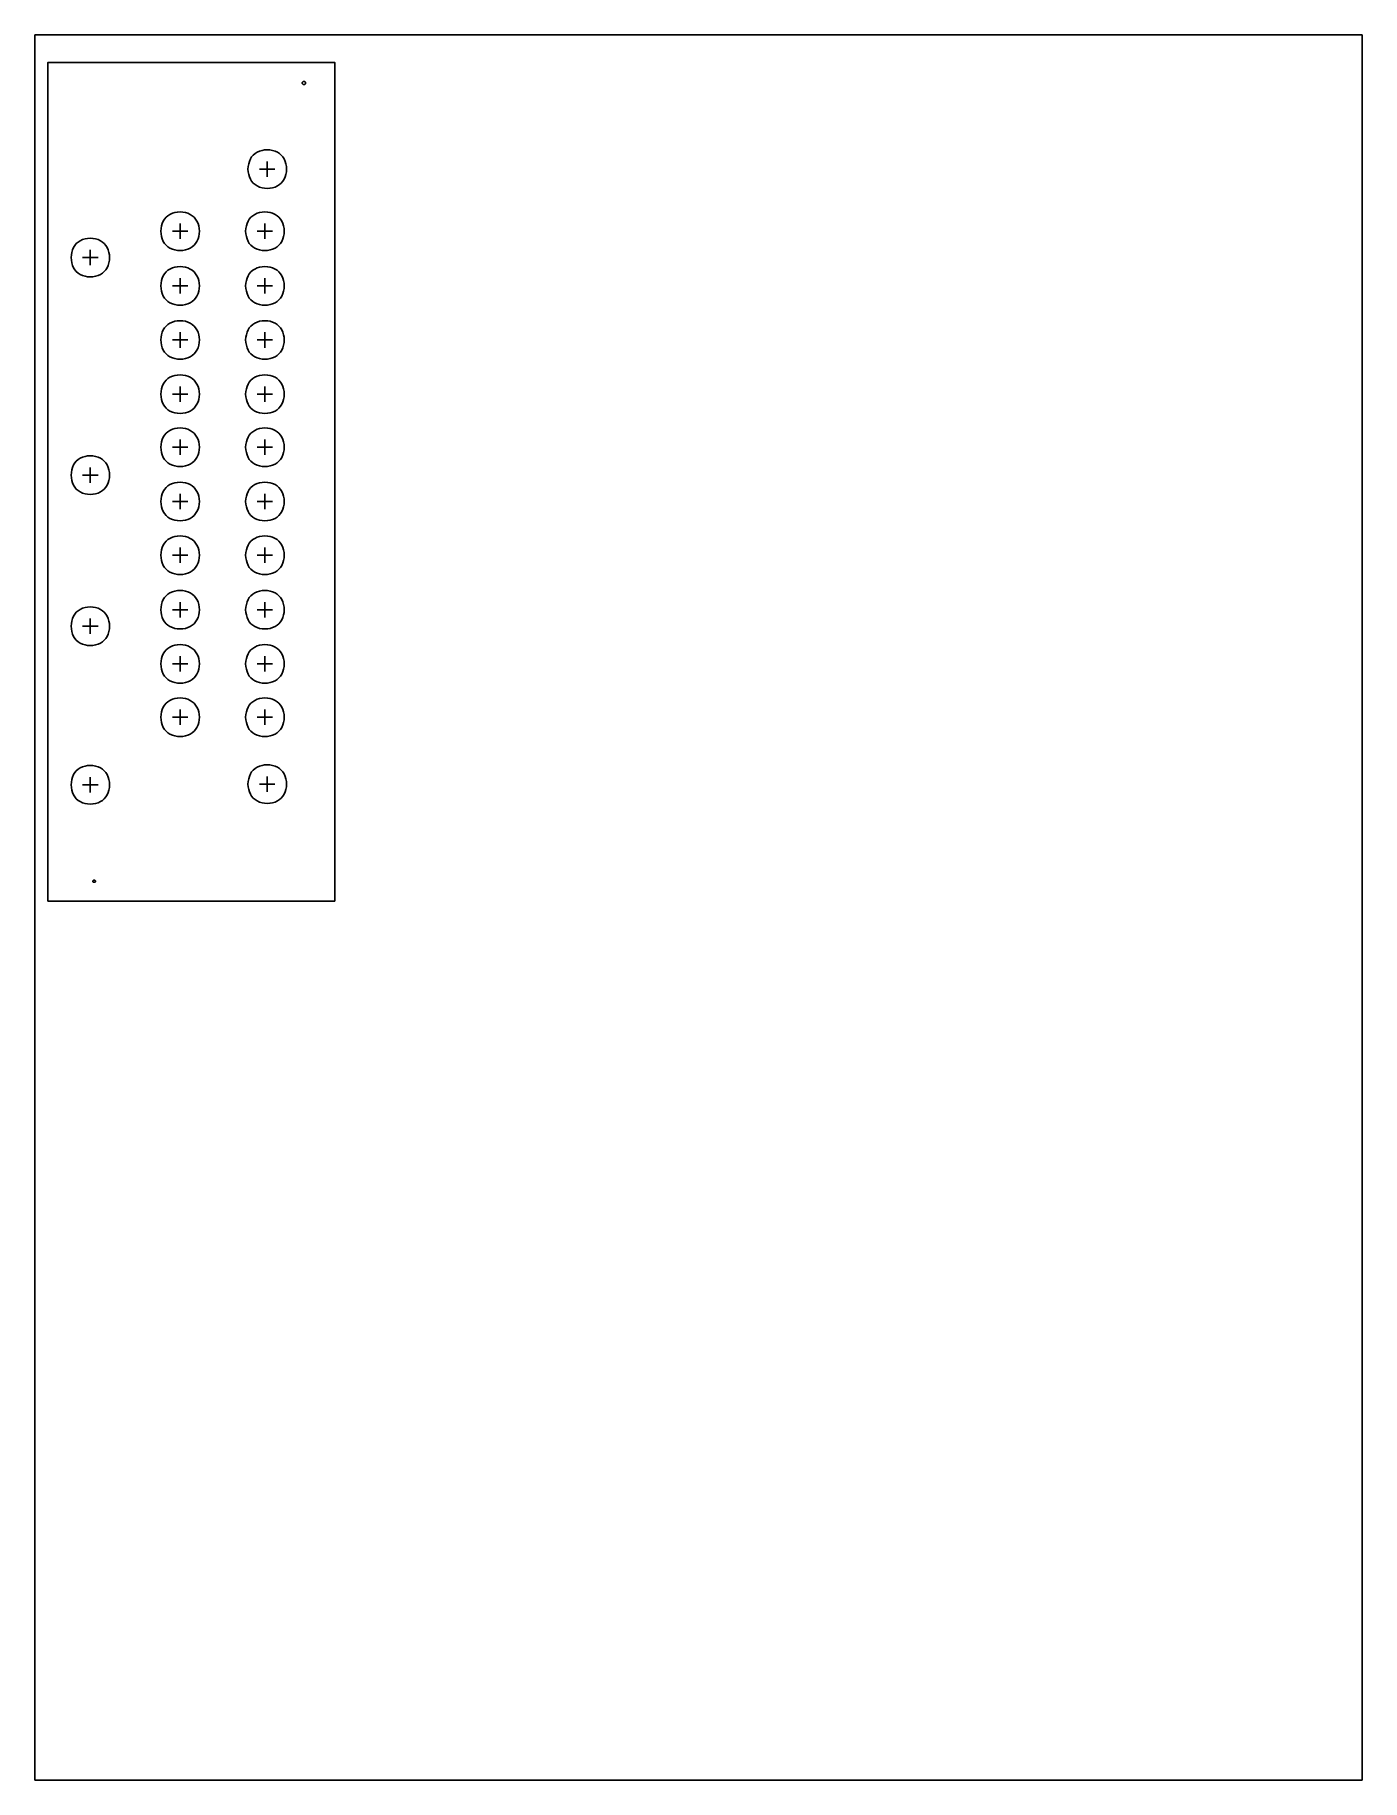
# Model space of a CAD drawing. Extents: x 2 to 205, y 6 to 273.
import ezdxf

# ---------------------------------------------------------------- set-up
doc = ezdxf.new("R2010")
doc.units = 0
doc.layers.add('text', color=7, linetype='CONTINUOUS')

msp = doc.modelspace()

# ---------------------------------------------------------------- linework, layer by layer
at = {"layer": 'text', "color": 5}
msp.add_lwpolyline([(1.835613, 273.482625), (205.044571, 273.482625), (205.044571, 6.289908), (1.835613, 6.289908), (1.835613, 273.482625)], close=True, dxfattribs=at)
at = {"layer": 'text', "color": 1}
for points in [[(19.678352, 140.878546), (3.820279, 140.878546), (3.820279, 269.281452), (47.733096, 269.281452), (47.733096, 140.878546), (3.820279, 140.878546)], [(37.411012, 251.753092), (37.411012, 254.114939)], [(36.230265, 252.933839), (38.590701, 252.933839)], [(22.888891, 243.423915), (25.249327, 243.423915)], [(24.069638, 242.243168), (24.069638, 244.605015)], [(35.871113, 243.423915), (38.231549, 243.423915)], [(37.05186, 242.243168), (37.05186, 244.605015)], [(10.317678, 238.206425), (10.317678, 240.568272)], [(9.13693, 239.387172), (11.497366, 239.387172)], [(24.069638, 233.878666), (24.069638, 236.240513)], [(37.05186, 233.878666), (37.05186, 236.240513)], [(22.888891, 235.059413), (25.249327, 235.059413)], [(35.871113, 235.059413), (38.231549, 235.059413)], [(24.069638, 225.597095), (24.069638, 227.958942)], [(37.05186, 225.597095), (37.05186, 227.958942)], [(22.888891, 226.777842), (25.249327, 226.777842)], [(35.871113, 226.777842), (38.231549, 226.777842)], [(24.069638, 217.297094), (24.069638, 219.658942)], [(37.05186, 217.297094), (37.05186, 219.658942)], [(22.888891, 218.477842), (25.249327, 218.477842)], [(35.871113, 218.477842), (38.231549, 218.477842)], [(24.069638, 209.177093), (24.069638, 211.53894)], [(37.05186, 209.177093), (37.05186, 211.53894)], [(22.888891, 210.35784), (25.249327, 210.35784)], [(35.871113, 210.35784), (38.231549, 210.35784)], [(9.13693, 206.08495), (11.497366, 206.08495)], [(10.317678, 204.904203), (10.317678, 207.26605)], [(24.069638, 200.867093), (24.069638, 203.22894)], [(37.05186, 200.867093), (37.05186, 203.22894)], [(22.888891, 202.04784), (25.249327, 202.04784)], [(35.871113, 202.04784), (38.231549, 202.04784)], [(22.888891, 193.824842), (25.249327, 193.824842)], [(24.069638, 192.644094), (24.069638, 195.005942)], [(35.871113, 193.824842), (38.231549, 193.824842)], [(37.05186, 192.644094), (37.05186, 195.005942)], [(22.888891, 185.47784), (25.249327, 185.47784)], [(24.069638, 184.297093), (24.069638, 186.65894)], [(35.871113, 185.47784), (38.231549, 185.47784)], [(37.05186, 184.297093), (37.05186, 186.65894)], [(9.13693, 182.942728), (11.497366, 182.942728)], [(10.317678, 181.761981), (10.317678, 184.123828)], [(22.888891, 177.185841), (25.249327, 177.185841)], [(24.069638, 176.005093), (24.069638, 178.366941)], [(35.871113, 177.185841), (38.231549, 177.185841)], [(37.05186, 176.005093), (37.05186, 178.366941)], [(22.888891, 169.019413), (25.249327, 169.019413)], [(24.069638, 167.838666), (24.069638, 170.200513)], [(35.871113, 169.019413), (38.231549, 169.019413)], [(37.05186, 167.838666), (37.05186, 170.200513)], [(9.13693, 158.671617), (11.497366, 158.671617)], [(10.317678, 157.49087), (10.317678, 159.852717)], [(36.230265, 158.777843), (38.590701, 158.777843)], [(37.411012, 157.597095), (37.411012, 159.958943)]]:
    msp.add_lwpolyline(points, dxfattribs=at)
for points in [[(43.291547, 266.116885), (43.291547, 266.116885)], [(11.129363, 143.907825), (11.129363, 143.907825)]]:
    msp.add_lwpolyline(points, close=True, dxfattribs=at)
for points, knots in [([(43.291547, 266.116885), (43.283946, 266.074342), (43.268633, 265.988626), (43.16162, 265.898665), (43.027308, 265.866339), (42.891349, 265.898539), (42.789499, 265.988799), (42.750484, 266.116919), (42.789518, 266.245052), (42.891295, 266.335484), (43.027308, 266.367831), (43.161673, 266.335358), (43.268619, 266.245228), (43.283943, 266.159453), (43.291547, 266.116885)], [0, 0, 0, 0, 0.126184, 0.254237, 0.391691, 0.529031, 0.656649, 0.782733, 0.908904, 1.036636, 1.173998, 1.311474, 1.439641, 1.565913, 1.565913, 1.565913, 1.565913]), ([(34.45791, 252.933839), (34.521119, 253.476233), (34.641891, 254.512554), (35.839388, 255.675258), (37.408474, 255.995603), (38.989757, 255.675266), (40.151168, 254.512165), (40.471305, 252.933884), (40.151111, 251.355623), (38.989779, 250.192508), (37.408474, 249.872027), (35.839366, 250.192516), (34.641949, 251.355231), (34.521137, 252.391505), (34.45791, 252.933839)], [0, 0, 0, 0, 1.596253, 3.049872, 4.646908, 6.242775, 7.6956, 9.291737, 10.887723, 12.340603, 13.936488, 15.533542, 16.987217, 18.583317, 18.583317, 18.583317, 18.583317]), ([(21.116535, 243.423915), (21.179745, 243.966309), (21.300516, 245.00263), (22.498014, 246.165335), (24.0671, 246.485679), (25.648383, 246.165342), (26.809794, 245.002241), (27.12993, 243.423961), (26.809737, 241.8457), (25.648404, 240.682584), (24.0671, 240.362103), (22.497992, 240.682593), (21.300575, 241.845307), (21.179762, 242.881581), (21.116535, 243.423915)], [0, 0, 0, 0, 1.596253, 3.049872, 4.646908, 6.242775, 7.6956, 9.291737, 10.887723, 12.340603, 13.936488, 15.533542, 16.987217, 18.583317, 18.583317, 18.583317, 18.583317]), ([(34.098757, 243.423915), (34.161967, 243.966309), (34.282739, 245.00263), (35.480236, 246.165335), (37.049322, 246.485679), (38.630605, 246.165342), (39.792016, 245.002241), (40.112153, 243.423961), (39.791959, 241.8457), (38.630627, 240.682584), (37.049322, 240.362103), (35.480214, 240.682593), (34.282797, 241.845307), (34.161984, 242.881581), (34.098757, 243.423915)], [0, 0, 0, 0, 1.596253, 3.049872, 4.646908, 6.242775, 7.6956, 9.291737, 10.887723, 12.340603, 13.936488, 15.533542, 16.987217, 18.583317, 18.583317, 18.583317, 18.583317]), ([(7.364575, 239.387172), (7.427785, 239.929566), (7.548556, 240.965887), (8.746054, 242.128592), (10.315139, 242.448936), (11.896423, 242.128599), (13.057834, 240.965498), (13.37797, 239.387218), (13.057777, 237.808957), (11.896444, 236.645841), (10.315139, 236.32536), (8.746032, 236.64585), (7.548614, 237.808564), (7.427802, 238.844838), (7.364575, 239.387172)], [0, 0, 0, 0, 1.596253, 3.049872, 4.646908, 6.242775, 7.6956, 9.291737, 10.887723, 12.340603, 13.936488, 15.533542, 16.987217, 18.583317, 18.583317, 18.583317, 18.583317]), ([(21.116535, 235.059413), (21.179745, 235.601807), (21.300516, 236.638128), (22.498014, 237.800832), (24.0671, 238.121177), (25.648383, 237.80084), (26.809794, 236.637739), (27.12993, 235.059458), (26.809737, 233.481197), (25.648404, 232.318082), (24.0671, 231.997601), (22.497992, 232.318091), (21.300575, 233.480805), (21.179762, 234.517079), (21.116535, 235.059413)], [0, 0, 0, 0, 1.596253, 3.049872, 4.646908, 6.242775, 7.6956, 9.291737, 10.887723, 12.340603, 13.936488, 15.533542, 16.987217, 18.583317, 18.583317, 18.583317, 18.583317]), ([(34.098757, 235.059413), (34.161967, 235.601807), (34.282739, 236.638128), (35.480236, 237.800832), (37.049322, 238.121177), (38.630605, 237.80084), (39.792016, 236.637739), (40.112153, 235.059458), (39.791959, 233.481197), (38.630627, 232.318082), (37.049322, 231.997601), (35.480214, 232.318091), (34.282797, 233.480805), (34.161984, 234.517079), (34.098757, 235.059413)], [0, 0, 0, 0, 1.596253, 3.049872, 4.646908, 6.242775, 7.6956, 9.291737, 10.887723, 12.340603, 13.936488, 15.533542, 16.987217, 18.583317, 18.583317, 18.583317, 18.583317]), ([(21.116535, 226.777842), (21.179745, 227.320236), (21.300516, 228.356557), (22.498014, 229.519261), (24.0671, 229.839606), (25.648383, 229.519269), (26.809794, 228.356168), (27.12993, 226.777887), (26.809737, 225.199626), (25.648404, 224.036511), (24.0671, 223.716029), (22.497992, 224.036519), (21.300575, 225.199234), (21.179762, 226.235508), (21.116535, 226.777842)], [0, 0, 0, 0, 1.596253, 3.049872, 4.646908, 6.242775, 7.6956, 9.291737, 10.887723, 12.340603, 13.936488, 15.533542, 16.987217, 18.583317, 18.583317, 18.583317, 18.583317]), ([(34.098757, 226.777842), (34.161967, 227.320236), (34.282739, 228.356557), (35.480236, 229.519261), (37.049322, 229.839606), (38.630605, 229.519269), (39.792016, 228.356168), (40.112153, 226.777887), (39.791959, 225.199626), (38.630627, 224.036511), (37.049322, 223.716029), (35.480214, 224.036519), (34.282797, 225.199234), (34.161984, 226.235508), (34.098757, 226.777842)], [0, 0, 0, 0, 1.596253, 3.049872, 4.646908, 6.242775, 7.6956, 9.291737, 10.887723, 12.340603, 13.936488, 15.533542, 16.987217, 18.583317, 18.583317, 18.583317, 18.583317]), ([(21.116535, 218.477842), (21.179745, 219.020235), (21.300516, 220.056557), (22.498014, 221.219261), (24.0671, 221.539605), (25.648383, 221.219269), (26.809794, 220.056167), (27.12993, 218.477887), (26.809737, 216.899626), (25.648404, 215.73651), (24.0671, 215.416029), (22.497992, 215.736519), (21.300575, 216.899233), (21.179762, 217.935507), (21.116535, 218.477842)], [0, 0, 0, 0, 1.596253, 3.049872, 4.646908, 6.242775, 7.6956, 9.291737, 10.887723, 12.340603, 13.936488, 15.533542, 16.987217, 18.583317, 18.583317, 18.583317, 18.583317]), ([(34.098757, 218.477842), (34.161967, 219.020235), (34.282739, 220.056557), (35.480236, 221.219261), (37.049322, 221.539605), (38.630605, 221.219269), (39.792016, 220.056167), (40.112153, 218.477887), (39.791959, 216.899626), (38.630627, 215.73651), (37.049322, 215.416029), (35.480214, 215.736519), (34.282797, 216.899233), (34.161984, 217.935507), (34.098757, 218.477842)], [0, 0, 0, 0, 1.596253, 3.049872, 4.646908, 6.242775, 7.6956, 9.291737, 10.887723, 12.340603, 13.936488, 15.533542, 16.987217, 18.583317, 18.583317, 18.583317, 18.583317]), ([(21.116535, 210.35784), (21.179745, 210.900233), (21.300516, 211.936555), (22.498014, 213.099259), (24.0671, 213.419604), (25.648383, 213.099267), (26.809794, 211.936165), (27.12993, 210.357885), (26.809737, 208.779624), (25.648404, 207.616509), (24.0671, 207.296027), (22.497992, 207.616517), (21.300575, 208.779232), (21.179762, 209.815506), (21.116535, 210.35784)], [0, 0, 0, 0, 1.596253, 3.049872, 4.646908, 6.242775, 7.6956, 9.291737, 10.887723, 12.340603, 13.936488, 15.533542, 16.987217, 18.583317, 18.583317, 18.583317, 18.583317]), ([(34.098757, 210.35784), (34.161967, 210.900233), (34.282739, 211.936555), (35.480236, 213.099259), (37.049322, 213.419604), (38.630605, 213.099267), (39.792016, 211.936165), (40.112153, 210.357885), (39.791959, 208.779624), (38.630627, 207.616509), (37.049322, 207.296027), (35.480214, 207.616517), (34.282797, 208.779232), (34.161984, 209.815506), (34.098757, 210.35784)], [0, 0, 0, 0, 1.596253, 3.049872, 4.646908, 6.242775, 7.6956, 9.291737, 10.887723, 12.340603, 13.936488, 15.533542, 16.987217, 18.583317, 18.583317, 18.583317, 18.583317]), ([(7.364575, 206.08495), (7.427785, 206.627344), (7.548556, 207.663665), (8.746054, 208.826369), (10.315139, 209.146714), (11.896423, 208.826377), (13.057834, 207.663276), (13.37797, 206.084995), (13.057777, 204.506734), (11.896444, 203.343619), (10.315139, 203.023138), (8.746032, 203.343628), (7.548614, 204.506342), (7.427802, 205.542616), (7.364575, 206.08495)], [0, 0, 0, 0, 1.596253, 3.049872, 4.646908, 6.242775, 7.6956, 9.291737, 10.887723, 12.340603, 13.936488, 15.533542, 16.987217, 18.583317, 18.583317, 18.583317, 18.583317]), ([(21.116535, 202.04784), (21.179745, 202.590234), (21.300516, 203.626555), (22.498014, 204.789259), (24.0671, 205.109604), (25.648383, 204.789267), (26.809794, 203.626166), (27.12993, 202.047886), (26.809737, 200.469625), (25.648404, 199.306509), (24.0671, 198.986028), (22.497992, 199.306518), (21.300575, 200.469232), (21.179762, 201.505506), (21.116535, 202.04784)], [0, 0, 0, 0, 1.596253, 3.049872, 4.646908, 6.242775, 7.6956, 9.291737, 10.887723, 12.340603, 13.936488, 15.533542, 16.987217, 18.583317, 18.583317, 18.583317, 18.583317]), ([(34.098757, 202.04784), (34.161967, 202.590234), (34.282739, 203.626555), (35.480236, 204.789259), (37.049322, 205.109604), (38.630605, 204.789267), (39.792016, 203.626166), (40.112153, 202.047886), (39.791959, 200.469625), (38.630627, 199.306509), (37.049322, 198.986028), (35.480214, 199.306518), (34.282797, 200.469232), (34.161984, 201.505506), (34.098757, 202.04784)], [0, 0, 0, 0, 1.596253, 3.049872, 4.646908, 6.242775, 7.6956, 9.291737, 10.887723, 12.340603, 13.936488, 15.533542, 16.987217, 18.583317, 18.583317, 18.583317, 18.583317]), ([(21.116535, 193.824842), (21.179745, 194.367235), (21.300516, 195.403556), (22.498014, 196.566261), (24.0671, 196.886605), (25.648383, 196.566269), (26.809794, 195.403167), (27.12993, 193.824887), (26.809737, 192.246626), (25.648404, 191.08351), (24.0671, 190.763029), (22.497992, 191.083519), (21.300575, 192.246233), (21.179762, 193.282507), (21.116535, 193.824842)], [0, 0, 0, 0, 1.596253, 3.049872, 4.646908, 6.242775, 7.6956, 9.291737, 10.887723, 12.340603, 13.936488, 15.533542, 16.987217, 18.583317, 18.583317, 18.583317, 18.583317]), ([(34.098757, 193.824842), (34.161967, 194.367235), (34.282739, 195.403556), (35.480236, 196.566261), (37.049322, 196.886605), (38.630605, 196.566269), (39.792016, 195.403167), (40.112153, 193.824887), (39.791959, 192.246626), (38.630627, 191.08351), (37.049322, 190.763029), (35.480214, 191.083519), (34.282797, 192.246233), (34.161984, 193.282507), (34.098757, 193.824842)], [0, 0, 0, 0, 1.596253, 3.049872, 4.646908, 6.242775, 7.6956, 9.291737, 10.887723, 12.340603, 13.936488, 15.533542, 16.987217, 18.583317, 18.583317, 18.583317, 18.583317]), ([(21.116535, 185.47784), (21.179745, 186.020234), (21.300516, 187.056555), (22.498014, 188.219259), (24.0671, 188.539604), (25.648383, 188.219267), (26.809794, 187.056165), (27.12993, 185.477885), (26.809737, 183.899624), (25.648404, 182.736509), (24.0671, 182.416027), (22.497992, 182.736517), (21.300575, 183.899232), (21.179762, 184.935506), (21.116535, 185.47784)], [0, 0, 0, 0, 1.596253, 3.049872, 4.646908, 6.242775, 7.6956, 9.291737, 10.887723, 12.340603, 13.936488, 15.533542, 16.987217, 18.583317, 18.583317, 18.583317, 18.583317]), ([(34.098757, 185.47784), (34.161967, 186.020234), (34.282739, 187.056555), (35.480236, 188.219259), (37.049322, 188.539604), (38.630605, 188.219267), (39.792016, 187.056165), (40.112153, 185.477885), (39.791959, 183.899624), (38.630627, 182.736509), (37.049322, 182.416027), (35.480214, 182.736517), (34.282797, 183.899232), (34.161984, 184.935506), (34.098757, 185.47784)], [0, 0, 0, 0, 1.596253, 3.049872, 4.646908, 6.242775, 7.6956, 9.291737, 10.887723, 12.340603, 13.936488, 15.533542, 16.987217, 18.583317, 18.583317, 18.583317, 18.583317]), ([(7.364575, 182.942728), (7.427785, 183.485122), (7.548556, 184.521443), (8.746054, 185.684147), (10.315139, 186.004492), (11.896423, 185.684155), (13.057834, 184.521054), (13.37797, 182.942773), (13.057777, 181.364512), (11.896444, 180.201397), (10.315139, 179.880915), (8.746032, 180.201405), (7.548614, 181.36412), (7.427802, 182.400394), (7.364575, 182.942728)], [0, 0, 0, 0, 1.596253, 3.049872, 4.646908, 6.242775, 7.6956, 9.291737, 10.887723, 12.340603, 13.936488, 15.533542, 16.987217, 18.583317, 18.583317, 18.583317, 18.583317]), ([(21.116535, 177.185841), (21.179745, 177.728234), (21.300516, 178.764555), (22.498014, 179.92726), (24.0671, 180.247604), (25.648383, 179.927268), (26.809794, 178.764166), (27.12993, 177.185886), (26.809737, 175.607625), (25.648404, 174.444509), (24.0671, 174.124028), (22.497992, 174.444518), (21.300575, 175.607232), (21.179762, 176.643506), (21.116535, 177.185841)], [0, 0, 0, 0, 1.596253, 3.049872, 4.646908, 6.242775, 7.6956, 9.291737, 10.887723, 12.340603, 13.936488, 15.533542, 16.987217, 18.583317, 18.583317, 18.583317, 18.583317]), ([(34.098757, 177.185841), (34.161967, 177.728234), (34.282739, 178.764555), (35.480236, 179.92726), (37.049322, 180.247604), (38.630605, 179.927268), (39.792016, 178.764166), (40.112153, 177.185886), (39.791959, 175.607625), (38.630627, 174.444509), (37.049322, 174.124028), (35.480214, 174.444518), (34.282797, 175.607232), (34.161984, 176.643506), (34.098757, 177.185841)], [0, 0, 0, 0, 1.596253, 3.049872, 4.646908, 6.242775, 7.6956, 9.291737, 10.887723, 12.340603, 13.936488, 15.533542, 16.987217, 18.583317, 18.583317, 18.583317, 18.583317]), ([(21.116535, 169.019413), (21.179745, 169.561807), (21.300516, 170.598128), (22.498014, 171.760832), (24.0671, 172.081177), (25.648383, 171.76084), (26.809794, 170.597739), (27.12993, 169.019458), (26.809737, 167.441197), (25.648404, 166.278082), (24.0671, 165.957601), (22.497992, 166.278091), (21.300575, 167.440805), (21.179762, 168.477079), (21.116535, 169.019413)], [0, 0, 0, 0, 1.596253, 3.049872, 4.646908, 6.242775, 7.6956, 9.291737, 10.887723, 12.340603, 13.936488, 15.533542, 16.987217, 18.583317, 18.583317, 18.583317, 18.583317]), ([(34.098757, 169.019413), (34.161967, 169.561807), (34.282739, 170.598128), (35.480236, 171.760832), (37.049322, 172.081177), (38.630605, 171.76084), (39.792016, 170.597739), (40.112153, 169.019458), (39.791959, 167.441197), (38.630627, 166.278082), (37.049322, 165.957601), (35.480214, 166.278091), (34.282797, 167.440805), (34.161984, 168.477079), (34.098757, 169.019413)], [0, 0, 0, 0, 1.596253, 3.049872, 4.646908, 6.242775, 7.6956, 9.291737, 10.887723, 12.340603, 13.936488, 15.533542, 16.987217, 18.583317, 18.583317, 18.583317, 18.583317]), ([(7.364575, 158.671617), (7.427785, 159.214011), (7.548556, 160.250332), (8.746054, 161.413036), (10.315139, 161.733381), (11.896423, 161.413044), (13.057834, 160.249942), (13.37797, 158.671662), (13.057777, 157.093401), (11.896444, 155.930286), (10.315139, 155.609804), (8.746032, 155.930294), (7.548614, 157.093009), (7.427802, 158.129283), (7.364575, 158.671617)], [0, 0, 0, 0, 1.596253, 3.049872, 4.646908, 6.242775, 7.6956, 9.291737, 10.887723, 12.340603, 13.936488, 15.533542, 16.987217, 18.583317, 18.583317, 18.583317, 18.583317]), ([(34.45791, 158.777843), (34.521119, 159.320236), (34.641891, 160.356557), (35.839388, 161.519262), (37.408474, 161.839606), (38.989757, 161.519269), (40.151168, 160.356168), (40.471305, 158.777888), (40.151111, 157.199627), (38.989779, 156.036511), (37.408474, 155.71603), (35.839366, 156.03652), (34.641949, 157.199234), (34.521137, 158.235508), (34.45791, 158.777843)], [0, 0, 0, 0, 1.596253, 3.049872, 4.646908, 6.242775, 7.6956, 9.291737, 10.887723, 12.340603, 13.936488, 15.533542, 16.987217, 18.583317, 18.583317, 18.583317, 18.583317]), ([(11.129363, 143.907825), (11.122692, 143.877692), (11.108707, 143.814522), (11.020039, 143.753707), (10.913528, 143.731987), (10.805214, 143.753884), (10.721031, 143.814423), (10.684813, 143.907753), (10.721079, 144.001022), (10.805246, 144.061412), (10.913528, 144.083311), (11.020009, 144.061588), (11.108649, 144.000927), (11.122678, 143.93787), (11.129363, 143.907825)], [0, 0, 0, 0, 0.089692, 0.188036, 0.299667, 0.410927, 0.50959, 0.59939, 0.688956, 0.787563, 0.898821, 1.010449, 1.108736, 1.198194, 1.198194, 1.198194, 1.198194])]:
    msp.add_open_spline(points, degree=3, knots=knots, dxfattribs=at)

doc.saveas('drawing.dxf')
